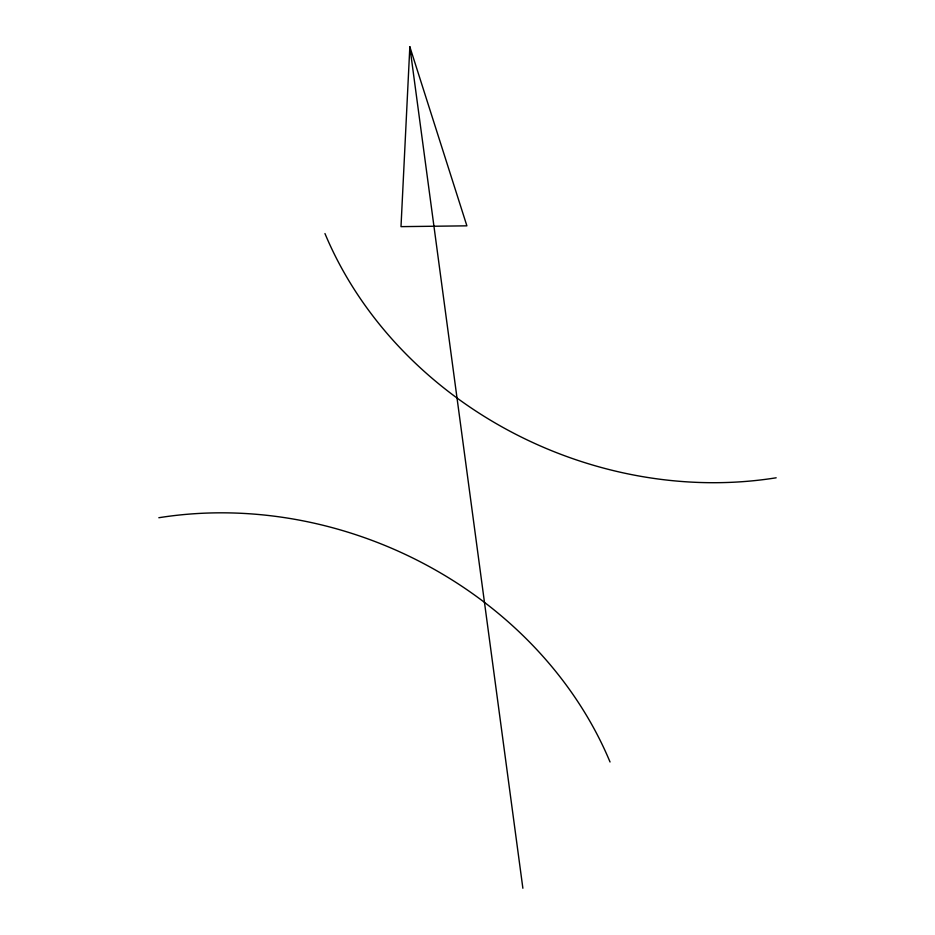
<?xml version="1.0" encoding="UTF-8"?>
<svg xmlns="http://www.w3.org/2000/svg" width="935" height="935" viewBox="0 0 935 935"><rect width="100%" height="100%" fill="white"/><g stroke="black" fill="none" stroke-linecap="round" stroke-linejoin="round"><path stroke-width="1.4" d="M409.834 46.75L400.998 226.644L466.892 225.838L409.834 46.75L522.875 888.25M776.167 477.797A381.468 328.349 23 0 1 324.959 233.551M158.833 517.733A381.468 328.349 23 0 1 610.041 761.99"/></g></svg>
